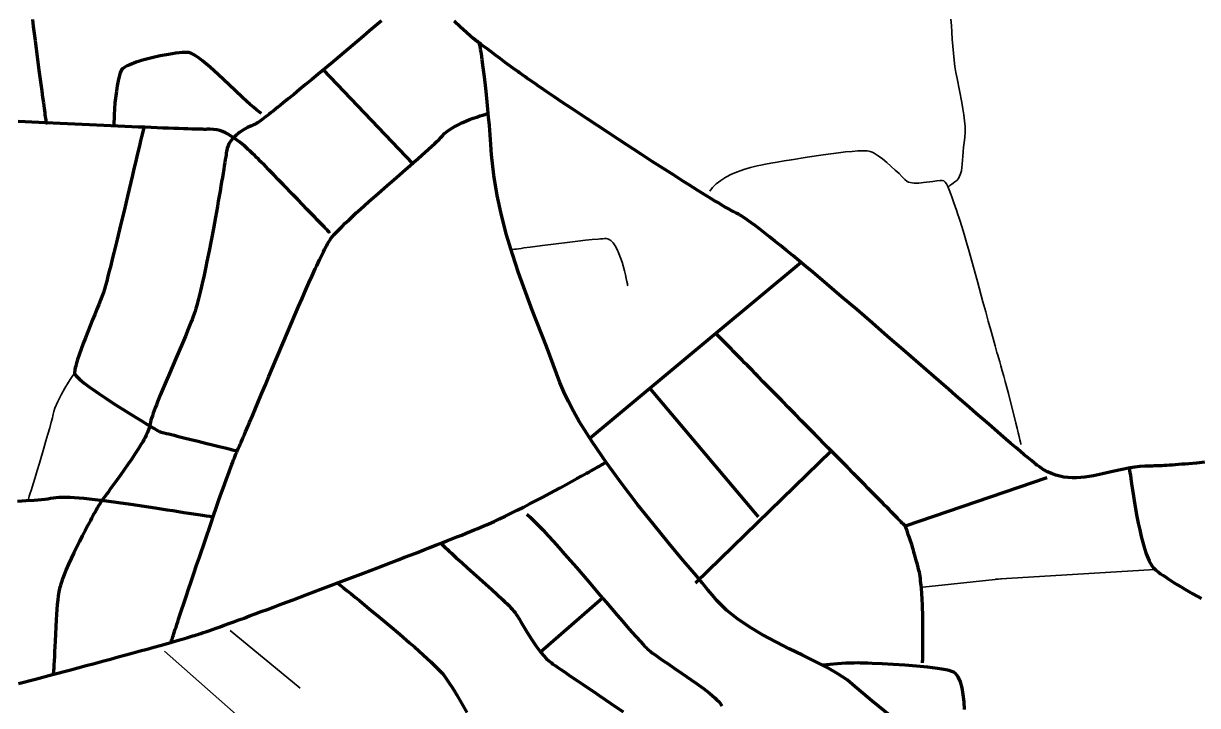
# Model space of a CAD drawing. Header units: inches. Extents: x -107 to 376, y -240 to 294.
# Drawn here: x 110.9 to 181, y 84.3 to 125 of the extents above; entities that cross this region are included whole.
import ezdxf

# ---------------------------------------------------------------- set-up
doc = ezdxf.new("R2010")
doc.units = ezdxf.units.IN
doc.header["$MEASUREMENT"] = 0
for name, color, linetype in [('Routes 2', 7, 'Continuous'), ('Routes 3', 7, 'Continuous'), ('Routes 4', 7, 'Continuous')]:
    doc.layers.add(name, color=color, linetype=linetype)

msp = doc.modelspace()

# ---------------------------------------------------------------- linework, layer by layer
at = {"layer": 'Routes 2', "color": 7, "lineweight": 106, "true_color": 0xffffff}
for points in [[(162.744, 83.638), (161.607, 84.586), (161.077, 85.028), (160.587, 85.443), (160.119, 85.829), (159.563, 86.202), (158.921, 86.569), (158.212, 86.936), (157.454, 87.309), (156.666, 87.694), (155.073, 88.523), (154.305, 88.979), (153.58, 89.47), (152.917, 90.002), (152.334, 90.581), (152.075, 90.892), (151.791, 91.237), (151.471, 91.619), (151.121, 92.036), (150.742, 92.485), (150.339, 92.964), (149.474, 93.999), (148.554, 95.12), (147.608, 96.306), (146.664, 97.535), (145.751, 98.786), (144.896, 100.038), (144.129, 101.269), (143.787, 101.87), (143.477, 102.458), (143.203, 103.03), (142.969, 103.583), (142.163, 105.729), (141.322, 107.905), (140.507, 110.127), (140.131, 111.259), (139.786, 112.407), (139.481, 113.573), (139.224, 114.757), (139.025, 115.963), (138.89, 117.19), (138.845, 117.802), (138.801, 118.38), (138.757, 118.923), (138.713, 119.433), (138.67, 119.91), (138.628, 120.354), (138.586, 120.768), (138.546, 121.151), (138.469, 121.829), (138.398, 122.395), (138.335, 122.857), (138.28, 123.22), (138.235, 123.492), (138.201, 123.678), (138.179, 123.787), (138.171, 123.823), (138.14, 123.848), (138.042, 123.928), (137.88, 124.064), (137.657, 124.255), (137.376, 124.503), (137.04, 124.808), (136.651, 125.17)], [(181.47, 98.822), (180.982, 98.779), (180.525, 98.74), (180.31, 98.722), (180.102, 98.706), (179.904, 98.69), (179.714, 98.676), (179.534, 98.662), (179.363, 98.65), (179.202, 98.64), (179.05, 98.63), (178.909, 98.622), (178.778, 98.615), (178.658, 98.61), (178.548, 98.606), (178.449, 98.603), (178.361, 98.602), (178.206, 98.6), (177.901, 98.588), (177.601, 98.563), (177.306, 98.529), (177.016, 98.485), (176.45, 98.378), (175.899, 98.257), (175.363, 98.135), (174.839, 98.025), (174.581, 97.98), (174.325, 97.942), (174.071, 97.915), (173.819, 97.899), (173.568, 97.897), (173.319, 97.909), (173.071, 97.939), (172.823, 97.987), (172.576, 98.055), (172.329, 98.146), (172.082, 98.259), (171.835, 98.399), (171.588, 98.565), (171.459, 98.662), (171.386, 98.719), (171.306, 98.781), (171.129, 98.924), (170.927, 99.089), (170.703, 99.276), (170.456, 99.483), (170.189, 99.708), (169.902, 99.953), (169.597, 100.214), (169.273, 100.492), (168.933, 100.785), (168.578, 101.092), (168.207, 101.413), (167.824, 101.746), (167.427, 102.09), (167.02, 102.445), (166.602, 102.809), (166.174, 103.181), (165.738, 103.561), (165.295, 103.947), (164.392, 104.734), (163.471, 105.534), (162.542, 106.34), (161.614, 107.144), (160.693, 107.937), (159.789, 108.712), (159.346, 109.09), (158.91, 109.461), (158.483, 109.823), (158.065, 110.175), (157.657, 110.517), (157.261, 110.848), (156.877, 111.165), (156.507, 111.47), (156.152, 111.76), (155.812, 112.034), (155.488, 112.292), (155.182, 112.532), (154.896, 112.754), (154.628, 112.956), (154.382, 113.138), (154.158, 113.298), (153.956, 113.436), (153.864, 113.497), (153.778, 113.551), (153.699, 113.599), (153.626, 113.641), (153.496, 113.708), (153.357, 113.781), (153.202, 113.865), (153.031, 113.96), (152.847, 114.066), (152.648, 114.182), (152.436, 114.307), (152.212, 114.441), (151.975, 114.584), (151.728, 114.735), (151.471, 114.893), (151.203, 115.059), (150.927, 115.231), (150.642, 115.41), (150.35, 115.594), (149.745, 115.978), (149.119, 116.379), (148.476, 116.793), (147.822, 117.217), (146.503, 118.077), (145.85, 118.507), (145.209, 118.931), (144.584, 119.345), (143.982, 119.745), (143.691, 119.94), (143.408, 120.129), (143.134, 120.313), (142.868, 120.492), (142.613, 120.664), (142.367, 120.829), (142.134, 120.988), (141.912, 121.138), (141.702, 121.281), (141.507, 121.415), (141.325, 121.54), (141.157, 121.655), (141.006, 121.761), (140.87, 121.855), (140.751, 121.939), (140.65, 122.012), (140.566, 122.072), (140.489, 122.13), (140.333, 122.244), (139.712, 122.703), (139.411, 122.927), (139.122, 123.141), (138.85, 123.344), (138.6, 123.531), (138.485, 123.617), (138.376, 123.699), (138.275, 123.774), (138.183, 123.844), (138.099, 123.907), (138.024, 123.963), (137.96, 124.011), (137.906, 124.052), (137.863, 124.084), (137.831, 124.108), (137.812, 124.123), (137.805, 124.128)], [(110.633, 85.612), (111.654, 85.879), (112.677, 86.149), (113.691, 86.418), (114.689, 86.685), (115.179, 86.817), (115.66, 86.947), (116.133, 87.075), (116.596, 87.201), (117.047, 87.324), (117.486, 87.444), (117.912, 87.562), (118.322, 87.675), (118.717, 87.785), (119.095, 87.891), (119.454, 87.993), (119.794, 88.089), (120.113, 88.181), (120.411, 88.267), (120.685, 88.348), (120.814, 88.386), (120.936, 88.422), (121.052, 88.457), (121.161, 88.49), (121.264, 88.522), (121.36, 88.552), (121.449, 88.58), (121.531, 88.606), (121.678, 88.655), (121.837, 88.709), (122.017, 88.771), (122.217, 88.842), (122.437, 88.919), (122.675, 89.005), (122.93, 89.097), (123.202, 89.195), (123.49, 89.3), (123.793, 89.411), (124.11, 89.527), (124.44, 89.649), (124.783, 89.775), (125.137, 89.907), (125.502, 90.042), (125.876, 90.182), (126.26, 90.325), (126.651, 90.471), (127.05, 90.621), (127.865, 90.927), (128.699, 91.242), (130.394, 91.885), (131.241, 92.207), (132.079, 92.528), (132.901, 92.843), (133.304, 92.998), (133.7, 93.151), (134.089, 93.301), (134.469, 93.448), (134.84, 93.592), (135.201, 93.733), (135.551, 93.869), (135.889, 94.002), (136.214, 94.129), (136.526, 94.252), (136.824, 94.37), (137.106, 94.482), (137.372, 94.589), (137.621, 94.689), (137.853, 94.783), (138.065, 94.87), (138.258, 94.949), (138.431, 95.021), (138.583, 95.086), (138.731, 95.151), (139.041, 95.29), (139.368, 95.442), (139.708, 95.605), (140.061, 95.777), (140.422, 95.957), (140.79, 96.144), (141.162, 96.335), (141.908, 96.725), (142.641, 97.116), (142.996, 97.307), (143.34, 97.495), (143.671, 97.676), (143.986, 97.849), (144.283, 98.013), (144.424, 98.091), (144.559, 98.167), (144.689, 98.239), (144.812, 98.308), (144.929, 98.374), (145.04, 98.435), (145.143, 98.493), (145.239, 98.547), (145.327, 98.597), (145.407, 98.643), (145.479, 98.683), (145.543, 98.719), (145.597, 98.75), (145.643, 98.776), (145.678, 98.796), (145.704, 98.811), (145.72, 98.82), (145.725, 98.823)]]:
    msp.add_lwpolyline(points, dxfattribs=at)
at = {"layer": 'Routes 3', "color": 7, "lineweight": 70, "true_color": 0xffffff}
for points in [[(111.468, 125.256), (111.519, 124.853), (111.573, 124.433), (111.629, 124.001), (111.863, 122.239), (111.92, 121.812), (111.975, 121.399), (112.029, 121.004), (112.079, 120.632), (112.126, 120.288), (112.169, 119.975), (112.188, 119.832), (112.206, 119.698), (112.223, 119.574), (112.239, 119.462), (112.253, 119.36), (112.265, 119.27), (112.276, 119.193), (112.285, 119.128), (112.292, 119.077), (112.297, 119.039), (112.3, 119.017), (112.301, 119.009)], [(132.311, 125.181), (131.965, 124.888), (131.607, 124.584), (131.237, 124.272), (130.859, 123.952), (130.085, 123.3), (129.303, 122.642), (128.529, 121.996), (128.15, 121.681), (127.781, 121.374), (127.422, 121.078), (127.076, 120.793), (126.745, 120.523), (126.431, 120.268), (126.282, 120.147), (126.137, 120.031), (125.998, 119.92), (125.865, 119.814), (125.737, 119.713), (125.616, 119.618), (125.501, 119.529), (125.393, 119.446), (125.292, 119.369), (125.198, 119.299), (125.112, 119.235), (125.034, 119.179), (124.964, 119.13), (124.902, 119.088), (124.849, 119.054), (124.805, 119.028), (124.77, 119.011), (124.741, 118.998), (124.682, 118.973), (124.563, 118.92), (124.322, 118.805), (124.081, 118.673), (123.849, 118.525), (123.739, 118.443), (123.633, 118.357), (123.533, 118.265), (123.44, 118.167), (123.354, 118.063), (123.278, 117.953), (123.21, 117.837), (123.153, 117.713), (123.107, 117.583), (123.074, 117.445), (123.062, 117.374), (123.051, 117.291), (123.035, 117.184), (123.015, 117.053), (122.991, 116.899), (122.963, 116.724), (122.932, 116.529), (122.897, 116.316), (122.859, 116.085), (122.817, 115.838), (122.773, 115.577), (122.726, 115.302), (122.677, 115.016), (122.625, 114.719), (122.571, 114.412), (122.515, 114.098), (122.399, 113.45), (122.276, 112.787), (122.022, 111.455), (121.892, 110.807), (121.828, 110.493), (121.764, 110.186), (121.7, 109.889), (121.637, 109.602), (121.575, 109.327), (121.514, 109.066), (121.454, 108.819), (121.396, 108.588), (121.34, 108.374), (121.285, 108.179), (121.233, 108.003), (121.182, 107.848), (121.128, 107.69), (121.068, 107.524), (121.002, 107.348), (120.932, 107.164), (120.857, 106.973), (120.778, 106.776), (120.609, 106.363), (120.428, 105.93), (120.239, 105.485), (120.045, 105.031), (119.653, 104.12), (119.462, 103.674), (119.278, 103.241), (119.106, 102.827), (119.025, 102.629), (118.947, 102.437), (118.874, 102.253), (118.806, 102.076), (118.743, 101.909), (118.685, 101.75), (118.634, 101.602), (118.588, 101.464), (118.549, 101.338), (118.518, 101.224), (118.494, 101.122), (118.478, 101.034), (118.465, 100.954), (118.443, 100.866), (118.412, 100.77), (118.372, 100.666), (118.324, 100.554), (118.268, 100.436), (118.204, 100.312), (118.134, 100.182), (118.057, 100.047), (117.975, 99.907), (117.795, 99.615), (117.598, 99.312), (117.389, 99), (117.171, 98.684), (116.726, 98.058), (116.508, 97.756), (116.297, 97.467), (116.099, 97.196), (116.006, 97.068), (115.917, 96.945), (115.834, 96.83), (115.756, 96.721), (115.685, 96.619), (115.62, 96.526), (115.562, 96.441), (115.512, 96.365), (115.428, 96.229), (115.381, 96.15), (115.329, 96.061), (115.273, 95.962), (115.212, 95.856), (115.147, 95.741), (115.079, 95.619), (115.008, 95.489), (114.934, 95.354), (114.779, 95.065), (114.616, 94.757), (114.449, 94.434), (114.279, 94.1), (113.945, 93.416), (113.785, 93.075), (113.634, 92.739), (113.494, 92.414), (113.368, 92.103), (113.258, 91.81), (113.211, 91.672), (113.168, 91.541), (113.131, 91.416), (113.099, 91.298), (113.074, 91.188), (113.054, 91.084), (113.019, 90.858), (112.987, 90.607), (112.959, 90.334), (112.934, 90.044), (112.911, 89.74), (112.891, 89.425), (112.827, 88.135), (112.813, 87.822), (112.8, 87.521), (112.787, 87.235), (112.774, 86.968), (112.76, 86.723), (112.752, 86.61), (112.745, 86.504), (112.737, 86.405), (112.728, 86.314), (112.719, 86.232), (112.71, 86.158)], [(125.148, 119.65), (125.012, 119.744), (124.853, 119.868), (124.674, 120.018), (124.478, 120.19), (124.042, 120.589), (123.565, 121.038), (122.566, 121.975), (122.083, 122.41), (121.638, 122.786), (121.436, 122.944), (121.25, 123.076), (121.083, 123.181), (120.938, 123.254), (120.817, 123.292), (120.709, 123.298), (120.577, 123.295), (120.418, 123.285), (120.037, 123.243), (119.592, 123.175), (119.108, 123.085), (118.611, 122.976), (118.124, 122.851), (117.675, 122.712), (117.288, 122.563), (117.126, 122.486), (116.989, 122.407), (116.88, 122.327), (116.802, 122.247), (116.721, 122.074), (116.653, 121.855), (116.59, 121.595), (116.534, 121.3), (116.484, 120.979), (116.403, 120.285), (116.352, 119.574), (116.333, 118.904)], [(128.838, 122.254), (134.16, 116.662)], [(119.751, 88.077), (119.754, 88.084), (119.761, 88.105), (119.772, 88.14), (119.787, 88.187), (119.807, 88.248), (119.831, 88.32), (119.859, 88.404), (119.89, 88.5), (119.925, 88.607), (119.964, 88.724), (120.006, 88.852), (120.051, 88.989), (120.099, 89.136), (120.151, 89.291), (120.205, 89.456), (120.262, 89.628), (120.384, 89.996), (120.515, 90.392), (120.655, 90.812), (120.802, 91.253), (120.955, 91.712), (121.114, 92.186), (121.277, 92.672), (121.443, 93.165), (121.781, 94.163), (122.12, 95.155), (122.287, 95.64), (122.451, 96.114), (122.611, 96.573), (122.767, 97.014), (122.916, 97.433), (123.058, 97.828), (123.193, 98.196), (123.257, 98.368), (123.318, 98.532), (123.377, 98.687), (123.433, 98.834), (123.486, 98.971), (123.537, 99.098), (123.584, 99.215), (123.629, 99.321), (123.67, 99.416), (123.707, 99.5), (123.746, 99.584), (123.788, 99.68), (123.835, 99.787), (123.887, 99.904), (123.943, 100.033), (124.002, 100.171), (124.066, 100.319), (124.133, 100.477), (124.204, 100.643), (124.278, 100.818), (124.355, 101.002), (124.436, 101.193), (124.606, 101.596), (124.787, 102.027), (124.977, 102.48), (125.176, 102.954), (125.382, 103.445), (125.594, 103.95), (125.81, 104.465), (126.031, 104.989), (126.478, 106.047), (126.926, 107.098), (127.147, 107.613), (127.365, 108.118), (127.579, 108.608), (127.787, 109.082), (127.988, 109.535), (128.18, 109.964), (128.364, 110.367), (128.452, 110.558), (128.537, 110.741), (128.62, 110.915), (128.699, 111.081), (128.775, 111.238), (128.848, 111.386), (128.917, 111.524), (128.983, 111.652), (129.045, 111.769), (129.103, 111.875), (129.157, 111.97), (129.207, 112.053), (129.252, 112.125), (129.293, 112.183), (129.383, 112.297), (129.496, 112.427), (129.631, 112.573), (129.786, 112.733), (129.96, 112.906), (130.151, 113.092), (130.358, 113.288), (130.579, 113.494), (130.813, 113.709), (131.057, 113.931), (131.31, 114.159), (131.571, 114.392), (132.109, 114.868), (132.659, 115.351), (133.208, 115.83), (133.742, 116.296), (134, 116.522), (134.249, 116.74), (134.489, 116.951), (134.717, 117.153), (134.932, 117.344), (135.132, 117.524), (135.317, 117.691), (135.483, 117.845), (135.63, 117.984), (135.755, 118.106), (135.858, 118.211), (135.937, 118.298), (136.084, 118.449), (136.258, 118.593), (136.453, 118.729), (136.665, 118.857), (136.889, 118.976), (137.119, 119.088), (137.351, 119.19), (137.58, 119.283), (137.8, 119.366), (138.007, 119.439), (138.196, 119.502), (138.362, 119.554), (138.435, 119.576), (138.5, 119.596), (138.556, 119.612), (138.604, 119.625), (138.642, 119.636), (138.67, 119.644), (138.688, 119.648), (138.694, 119.65)], [(129.222, 112.533), (129.217, 112.538), (129.202, 112.555), (129.176, 112.582), (129.141, 112.618), (129.097, 112.665), (129.044, 112.72), (128.982, 112.785), (128.913, 112.857), (128.836, 112.938), (128.752, 113.025), (128.661, 113.12), (128.564, 113.222), (128.461, 113.33), (128.352, 113.443), (128.238, 113.562), (128.119, 113.685), (127.869, 113.946), (127.604, 114.221), (127.328, 114.507), (127.044, 114.801), (126.464, 115.399), (126.174, 115.696), (125.889, 115.987), (125.611, 116.269), (125.344, 116.539), (125.092, 116.793), (124.972, 116.913), (124.856, 117.027), (124.746, 117.136), (124.641, 117.239), (124.542, 117.335), (124.449, 117.424), (124.363, 117.506), (124.284, 117.581), (124.212, 117.647), (124.148, 117.704), (124.093, 117.752), (124.046, 117.791), (124.008, 117.82), (123.976, 117.842), (123.849, 117.933), (123.586, 118.127), (123.305, 118.32), (123.155, 118.409), (122.998, 118.492), (122.833, 118.565), (122.659, 118.625), (122.475, 118.671), (122.28, 118.701), (122.073, 118.711), (121.965, 118.708), (121.905, 118.705), (121.865, 118.704), (121.818, 118.703), (121.763, 118.703), (121.702, 118.703), (121.634, 118.704), (121.56, 118.705), (121.392, 118.708), (121.199, 118.713), (120.983, 118.719), (120.744, 118.726), (120.485, 118.735), (120.206, 118.744), (119.908, 118.755), (119.593, 118.767), (119.261, 118.78), (118.914, 118.794), (118.554, 118.809), (118.18, 118.824), (117.795, 118.84), (117.4, 118.857), (116.996, 118.875), (116.583, 118.893), (115.739, 118.93), (114.877, 118.968), (114.006, 119.008), (113.136, 119.047), (112.278, 119.087), (111.439, 119.126), (111.03, 119.144), (110.629, 119.163)], [(118.143, 118.904), (118.131, 118.858), (118.117, 118.802), (118.082, 118.659), (118.038, 118.477), (117.986, 118.259), (117.926, 118.009), (117.86, 117.727), (117.788, 117.419), (117.709, 117.085), (117.626, 116.729), (117.538, 116.353), (117.446, 115.961), (117.351, 115.555), (117.152, 114.711), (116.947, 113.845), (116.739, 112.977), (116.535, 112.129), (116.435, 111.72), (116.338, 111.324), (116.243, 110.944), (116.152, 110.583), (116.065, 110.244), (115.983, 109.928), (115.907, 109.64), (115.836, 109.382), (115.771, 109.156), (115.714, 108.965), (115.664, 108.812), (115.623, 108.7), (115.583, 108.603), (115.539, 108.495), (115.437, 108.248), (115.321, 107.966), (115.194, 107.655), (115.06, 107.323), (114.921, 106.976), (114.642, 106.263), (114.508, 105.911), (114.384, 105.572), (114.27, 105.25), (114.172, 104.954), (114.092, 104.69), (114.059, 104.572), (114.032, 104.465), (114.012, 104.369), (113.998, 104.285), (113.991, 104.214), (113.991, 104.158), (114.008, 104.102), (114.049, 104.035), (114.113, 103.957), (114.198, 103.87), (114.302, 103.773), (114.425, 103.668), (114.565, 103.556), (114.719, 103.437), (114.888, 103.313), (115.068, 103.183), (115.459, 102.911), (115.881, 102.629), (116.32, 102.342), (117.206, 101.781), (117.628, 101.52), (117.828, 101.397), (118.019, 101.28), (118.2, 101.17), (118.369, 101.067), (118.524, 100.973), (118.663, 100.889), (118.787, 100.814), (118.892, 100.75), (118.977, 100.698), (119.041, 100.659), (119.055, 100.655), (119.094, 100.646), (119.157, 100.63), (119.242, 100.609), (119.347, 100.583), (119.472, 100.552), (119.613, 100.517), (119.77, 100.478), (119.941, 100.435), (120.124, 100.39), (120.518, 100.292), (120.939, 100.188), (121.374, 100.08), (121.809, 99.971), (122.231, 99.867), (122.625, 99.769), (122.808, 99.724), (122.978, 99.681), (123.135, 99.642), (123.277, 99.607), (123.401, 99.576), (123.507, 99.55), (123.592, 99.529), (123.655, 99.513), (123.694, 99.504), (123.707, 99.5)], [(157.373, 110.755), (152.283, 106.516), (144.758, 100.25)], [(164.63, 86.842), (164.63, 86.849), (164.63, 86.869), (164.631, 86.902), (164.632, 86.948), (164.634, 87.005), (164.635, 87.073), (164.637, 87.152), (164.638, 87.242), (164.64, 87.34), (164.642, 87.448), (164.643, 87.564), (164.645, 87.688), (164.646, 87.82), (164.647, 87.958), (164.648, 88.103), (164.648, 88.253), (164.648, 88.568), (164.647, 88.9), (164.643, 89.243), (164.637, 89.594), (164.615, 90.301), (164.6, 90.648), (164.58, 90.985), (164.556, 91.307), (164.542, 91.461), (164.528, 91.61), (164.511, 91.753), (164.494, 91.89), (164.475, 92.02), (164.455, 92.142), (164.434, 92.257), (164.411, 92.362), (164.362, 92.552), (164.316, 92.728), (164.271, 92.893), (164.23, 93.049), (164.19, 93.194), (164.151, 93.332), (164.115, 93.461), (164.079, 93.584), (164.045, 93.701), (163.978, 93.92), (163.911, 94.125), (163.845, 94.323), (163.775, 94.52), (163.7, 94.723), (163.619, 94.939), (163.598, 94.996), (163.592, 95.01), (163.59, 95.015), (163.59, 95.016), (163.582, 95.023), (163.565, 95.04), (163.54, 95.066), (163.506, 95.101), (163.463, 95.144), (163.413, 95.196), (163.354, 95.255), (163.288, 95.323), (163.214, 95.398), (163.133, 95.48), (163.045, 95.57), (162.95, 95.666), (162.848, 95.77), (162.74, 95.879), (162.626, 95.996), (162.506, 96.118), (162.38, 96.246), (162.249, 96.379), (162.112, 96.519), (161.97, 96.663), (161.824, 96.812), (161.672, 96.966), (161.516, 97.124), (161.356, 97.287), (161.192, 97.454), (160.853, 97.799), (160.5, 98.158), (160.136, 98.528), (159.762, 98.909), (159.38, 99.298), (158.991, 99.693), (158.201, 100.496), (157.407, 101.304), (157.013, 101.705), (156.622, 102.102), (156.237, 102.493), (155.86, 102.877), (155.493, 103.251), (155.136, 103.614), (154.792, 103.963), (154.626, 104.133), (154.463, 104.298), (154.304, 104.46), (154.15, 104.617), (154, 104.769), (153.855, 104.917), (153.715, 105.059), (153.58, 105.197), (153.45, 105.328), (153.326, 105.454), (153.208, 105.575), (153.096, 105.689), (152.99, 105.796), (152.89, 105.897), (152.798, 105.992), (152.712, 106.079), (152.633, 106.159), (152.562, 106.232), (152.498, 106.296), (152.442, 106.353), (152.394, 106.402), (152.355, 106.442), (152.323, 106.474), (152.301, 106.497), (152.287, 106.511), (152.283, 106.516)], [(148.343, 103.235), (154.811, 95.558)], [(159.18, 99.5), (151.065, 91.615)], [(176.969, 98.476), (176.99, 98.341), (177.011, 98.198), (177.034, 98.046), (177.057, 97.886), (177.108, 97.545), (177.163, 97.18), (177.222, 96.797), (177.286, 96.401), (177.429, 95.588), (177.508, 95.182), (177.593, 94.782), (177.682, 94.396), (177.777, 94.026), (177.878, 93.679), (177.984, 93.36), (178.039, 93.213), (178.096, 93.074), (178.154, 92.945), (178.214, 92.825), (178.275, 92.717), (178.337, 92.62), (178.402, 92.535), (178.468, 92.463), (178.537, 92.402), (178.621, 92.335), (178.723, 92.258), (178.841, 92.172), (178.975, 92.078), (179.124, 91.976), (179.288, 91.868), (179.466, 91.753), (179.656, 91.633), (179.858, 91.508), (180.072, 91.379), (180.297, 91.246), (180.531, 91.11), (180.774, 90.973), (181.286, 90.694)], [(172.038, 97.896), (163.59, 95.015)], [(122.259, 95.558), (122.071, 95.581), (121.859, 95.61), (121.626, 95.644), (121.372, 95.681), (121.099, 95.723), (120.81, 95.768), (120.505, 95.816), (120.187, 95.866), (119.856, 95.919), (119.515, 95.973), (118.809, 96.084), (117.343, 96.307), (116.611, 96.412), (115.895, 96.507), (115.211, 96.589), (114.884, 96.624), (114.57, 96.654), (114.271, 96.68), (113.987, 96.699), (113.721, 96.713), (113.474, 96.721), (113.247, 96.722), (113.044, 96.715), (112.864, 96.701), (112.71, 96.679), (112.561, 96.654), (112.393, 96.63), (112.209, 96.608), (112.01, 96.588), (111.797, 96.568), (111.572, 96.55), (111.09, 96.515), (110.575, 96.48)], [(140.993, 95.726), (141.201, 95.54), (141.434, 95.315), (141.692, 95.055), (141.971, 94.762), (142.268, 94.442), (142.583, 94.097), (142.911, 93.731), (143.25, 93.347), (143.952, 92.541), (144.669, 91.709), (145.38, 90.877), (145.726, 90.471), (146.064, 90.076), (146.39, 89.696), (146.702, 89.334), (146.997, 88.994), (147.273, 88.679), (147.527, 88.393), (147.757, 88.14), (147.96, 87.922), (148.05, 87.828), (148.133, 87.745), (148.208, 87.672), (148.275, 87.611), (148.386, 87.518), (148.508, 87.425), (148.65, 87.322), (148.809, 87.209), (148.983, 87.088), (149.171, 86.959), (149.369, 86.823), (149.793, 86.536), (150.237, 86.233), (151.126, 85.615), (151.538, 85.315), (151.729, 85.17), (151.907, 85.031), (152.071, 84.897), (152.217, 84.77), (152.346, 84.651), (152.453, 84.541), (152.538, 84.441), (152.598, 84.352), (152.632, 84.274)], [(135.876, 93.997), (135.945, 93.921), (136.028, 93.835), (136.125, 93.738), (136.235, 93.631), (136.357, 93.516), (136.489, 93.392), (136.782, 93.124), (137.106, 92.833), (137.452, 92.523), (138.178, 91.876), (138.543, 91.551), (138.897, 91.231), (139.232, 90.924), (139.541, 90.636), (139.683, 90.5), (139.815, 90.371), (139.937, 90.25), (140.046, 90.137), (140.143, 90.034), (140.226, 89.94), (140.294, 89.856), (140.347, 89.784), (140.439, 89.641), (140.539, 89.479), (140.646, 89.301), (140.76, 89.109), (141.006, 88.698), (141.273, 88.268), (141.556, 87.844), (141.852, 87.449), (142.003, 87.27), (142.155, 87.107), (142.309, 86.964), (142.463, 86.842), (142.558, 86.776), (142.685, 86.687), (142.844, 86.578), (143.031, 86.45), (143.244, 86.304), (143.483, 86.141), (143.743, 85.963), (144.024, 85.772), (144.324, 85.569), (144.639, 85.354), (144.968, 85.131), (145.309, 84.899), (146.018, 84.417), (146.748, 83.919)], [(129.685, 91.615), (129.858, 91.48), (130.054, 91.325), (130.271, 91.152), (130.506, 90.964), (130.758, 90.761), (131.024, 90.545), (131.303, 90.318), (131.591, 90.082), (132.189, 89.587), (132.801, 89.075), (133.41, 88.559), (133.999, 88.051), (134.28, 87.805), (134.55, 87.566), (134.806, 87.336), (135.046, 87.116), (135.268, 86.908), (135.47, 86.715), (135.649, 86.536), (135.804, 86.375), (135.933, 86.233), (136.035, 86.108), (136.141, 85.966), (136.255, 85.802), (136.378, 85.618), (136.509, 85.414), (136.647, 85.193), (136.791, 84.957), (137.094, 84.445), (137.414, 83.894)], [(145.52, 90.713), (141.819, 87.491)], [(167.134, 84.063), (167.105, 84.52), (167.056, 84.958), (166.984, 85.362), (166.885, 85.718), (166.753, 86.009), (166.586, 86.22), (166.487, 86.292), (166.371, 86.342), (166.213, 86.39), (166.017, 86.435), (165.786, 86.477), (165.525, 86.517), (164.931, 86.591), (164.268, 86.655), (163.571, 86.709), (162.874, 86.754), (162.212, 86.79), (161.617, 86.817), (161.357, 86.826), (161.126, 86.834), (160.93, 86.839), (160.772, 86.841), (160.541, 86.84), (160.05, 86.821), (159.545, 86.788), (159.098, 86.751), (158.918, 86.735), (158.778, 86.721), (158.688, 86.712), (158.656, 86.709)]]:
    msp.add_lwpolyline(points, dxfattribs=at)
at = {"layer": 'Routes 4', "color": 7, "lineweight": 35, "true_color": 0xffffff}
for points in [[(166.158, 115.27), (166.161, 115.272), (166.177, 115.284), (166.195, 115.298), (166.222, 115.319), (166.26, 115.347), (166.31, 115.385), (166.374, 115.433), (166.454, 115.494), (166.552, 115.568), (166.667, 115.658), (166.765, 115.768), (166.842, 115.901), (166.9, 116.055), (166.943, 116.229), (166.974, 116.422), (166.997, 116.633), (167.016, 116.861), (167.034, 117.105), (167.054, 117.365), (167.081, 117.638), (167.117, 117.924), (167.155, 118.224), (167.169, 118.542), (167.161, 118.874), (167.135, 119.218), (167.093, 119.573), (167.038, 119.933), (166.974, 120.299), (166.829, 121.03), (166.684, 121.747), (166.619, 122.092), (166.562, 122.452), (166.513, 122.839), (166.47, 123.245), (166.4, 124.083), (166.372, 124.5), (166.346, 124.905), (166.323, 125.29)], [(170.509, 99.895), (170.502, 99.926), (170.48, 100.018), (170.444, 100.163), (170.397, 100.356), (170.339, 100.591), (170.272, 100.862), (170.198, 101.164), (170.116, 101.491), (169.939, 102.194), (169.752, 102.926), (169.565, 103.64), (169.475, 103.976), (169.39, 104.289), (169.309, 104.575), (169.235, 104.827), (169.162, 105.072), (169.119, 105.221), (169.071, 105.388), (168.962, 105.774), (168.838, 106.218), (168.701, 106.713), (168.554, 107.249), (168.397, 107.817), (168.235, 108.409), (167.899, 109.626), (167.564, 110.827), (167.403, 111.4), (167.248, 111.941), (167.102, 112.443), (166.967, 112.895), (166.846, 113.29), (166.791, 113.463), (166.74, 113.617), (166.651, 113.874), (166.572, 114.102), (166.5, 114.311), (166.434, 114.501), (166.375, 114.674), (166.321, 114.83), (166.224, 115.094), (166.139, 115.3), (166.06, 115.452), (165.98, 115.558), (165.894, 115.621), (165.795, 115.65), (165.669, 115.648), (165.482, 115.626), (165.245, 115.592), (164.689, 115.52), (164.402, 115.499), (164.132, 115.498), (163.895, 115.527), (163.795, 115.556), (163.708, 115.594), (163.576, 115.706), (163.418, 115.864), (163.221, 116.057), (162.995, 116.273), (162.489, 116.726), (162.228, 116.939), (161.972, 117.129), (161.731, 117.282), (161.618, 117.342), (161.499, 117.387), (161.417, 117.402), (161.317, 117.413), (161.07, 117.421), (160.768, 117.412), (160.417, 117.388), (160.025, 117.352), (159.601, 117.305), (159.151, 117.248), (158.684, 117.184), (157.728, 117.041), (156.796, 116.889), (156.358, 116.814), (155.948, 116.743), (155.576, 116.676), (155.248, 116.616), (154.972, 116.565), (154.753, 116.523), (154.349, 116.43), (153.953, 116.314), (153.571, 116.176), (153.209, 116.019), (152.874, 115.844), (152.572, 115.654), (152.309, 115.449), (152.093, 115.233), (151.93, 115.006)], [(147.02, 109.361), (147.015, 109.393), (146.998, 109.482), (146.971, 109.622), (146.933, 109.802), (146.885, 110.016), (146.827, 110.254), (146.681, 110.772), (146.496, 111.29), (146.39, 111.529), (146.274, 111.742), (146.15, 111.923), (146.017, 112.062), (145.875, 112.152), (145.725, 112.183), (145.637, 112.181), (145.526, 112.176), (145.395, 112.167), (145.246, 112.155), (144.896, 112.122), (144.492, 112.079), (144.045, 112.028), (143.569, 111.972), (142.58, 111.849), (142.093, 111.786), (141.629, 111.726), (141.201, 111.669), (140.822, 111.619), (140.654, 111.596), (140.504, 111.576), (140.372, 111.558), (140.261, 111.543), (140.171, 111.53), (140.105, 111.521), (140.064, 111.516), (140.051, 111.514)], [(113.991, 104.158), (113.979, 104.14), (113.943, 104.088), (113.888, 104.005), (113.816, 103.896), (113.729, 103.763), (113.632, 103.609), (113.416, 103.254), (113.192, 102.857), (112.984, 102.446), (112.815, 102.048), (112.753, 101.861), (112.71, 101.688), (112.691, 101.596), (112.665, 101.485), (112.595, 101.213), (112.506, 100.884), (112.401, 100.509), (112.282, 100.099), (112.155, 99.666), (111.889, 98.775), (111.757, 98.339), (111.631, 97.924), (111.514, 97.543), (111.41, 97.205), (111.323, 96.923), (111.286, 96.807), (111.256, 96.708), (111.231, 96.629), (111.213, 96.571), (111.202, 96.535), (111.198, 96.522)], [(164.648, 91.369), (169.339, 91.862)], [(168.981, 91.84), (178.506, 92.428)], [(127.47, 85.335), (123.287, 88.782)], [(127.218, 80.61), (119.357, 87.548)]]:
    msp.add_lwpolyline(points, dxfattribs=at)

doc.saveas('drawing.dxf')
